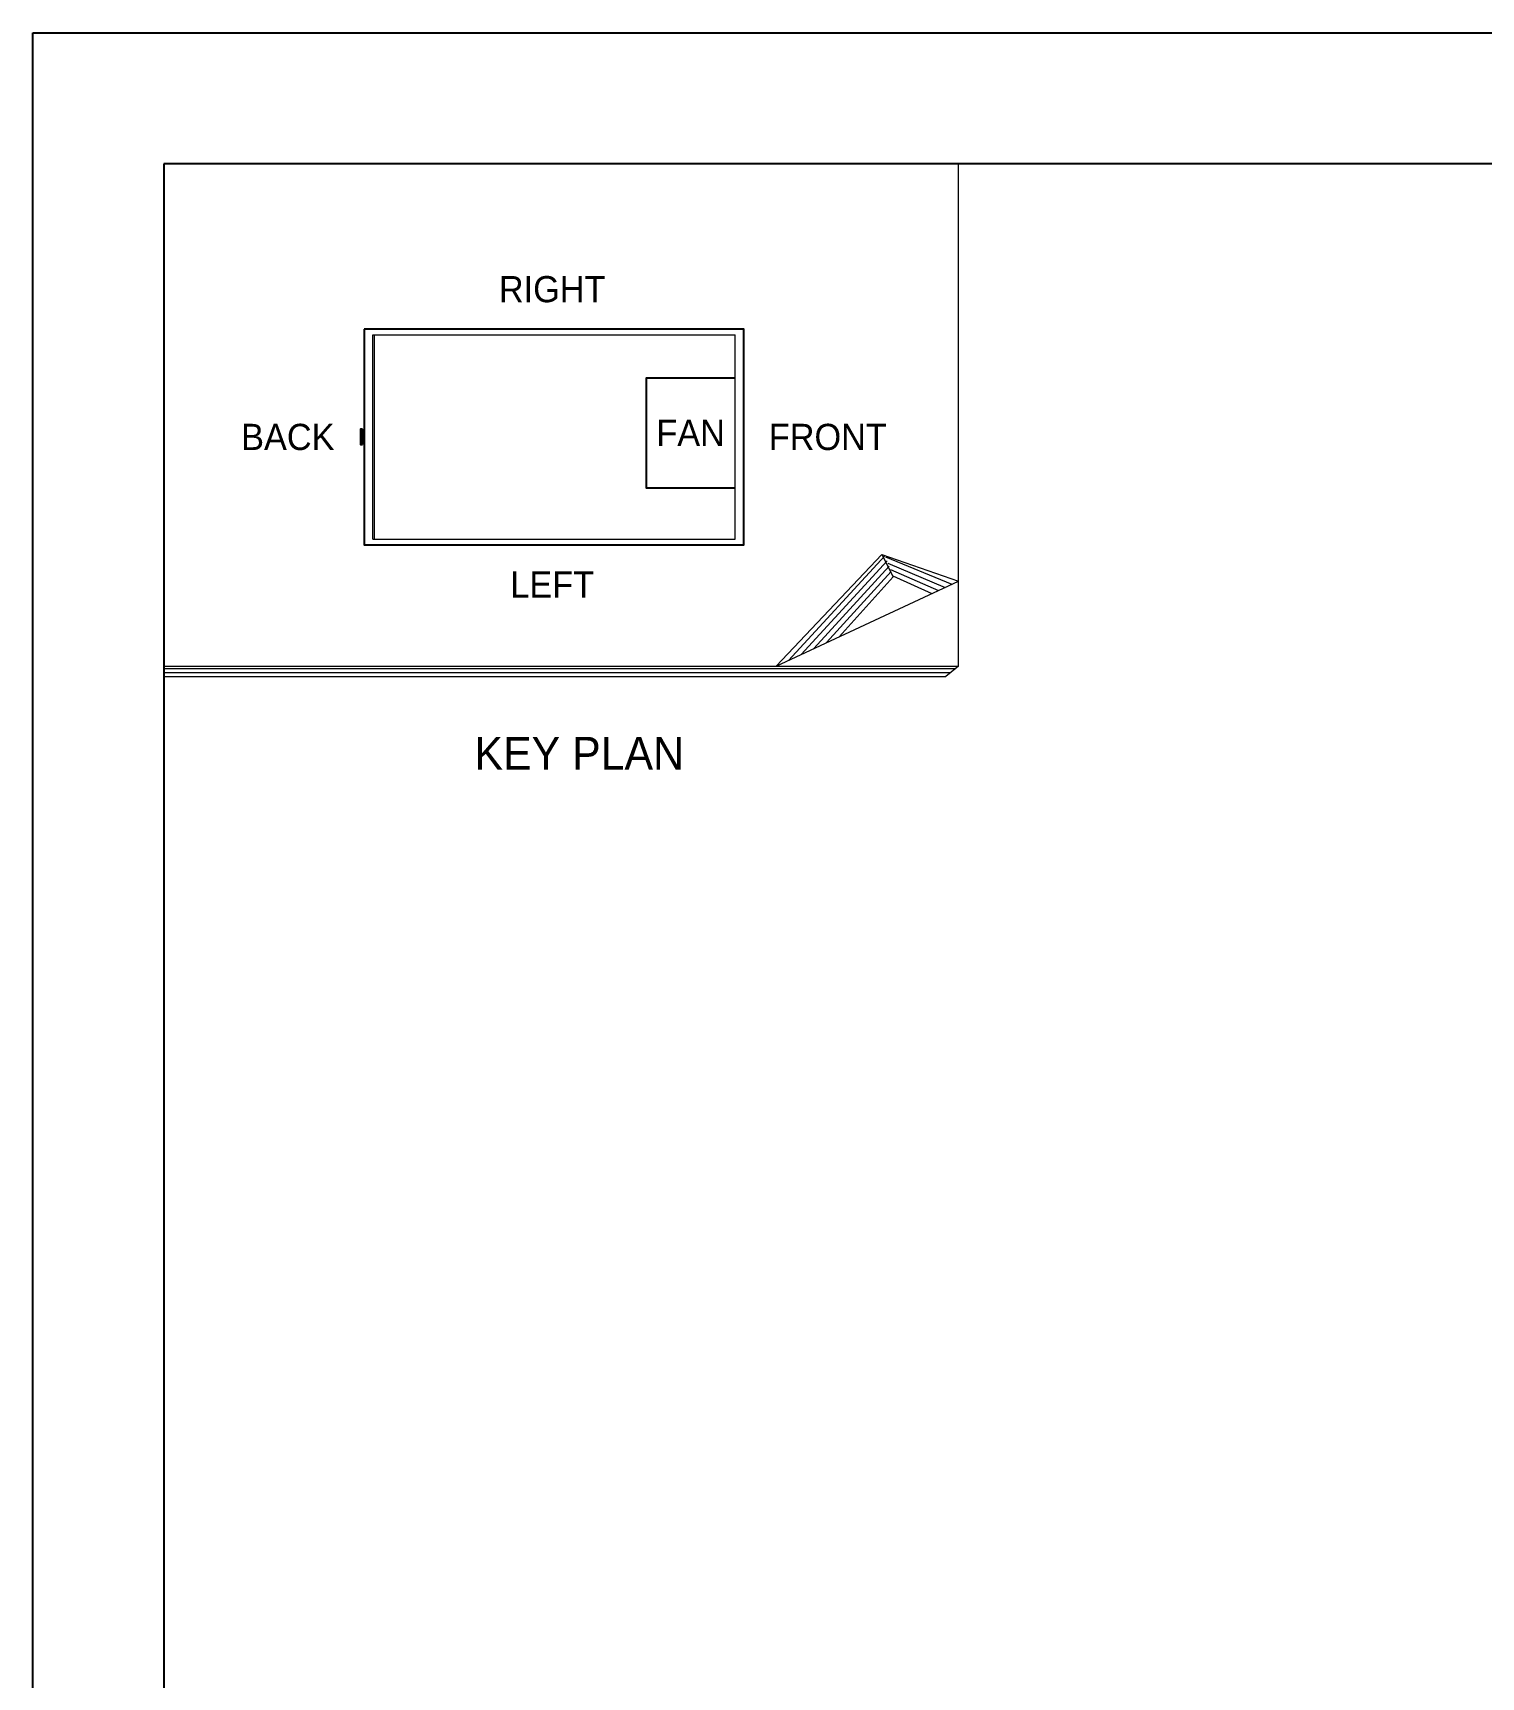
# Model space of a CAD drawing. Header units: millimetres. Extents: x 19537 to 50503, y 7619 to 29516.
# Drawn here: x 19537 to 27686, y 20263 to 29516 of the extents above; entities that cross this region are included whole.
import ezdxf
from ezdxf.enums import TextEntityAlignment as Align

# ---------------------------------------------------------------- set-up
doc = ezdxf.new("R2010")
doc.units = ezdxf.units.MM
for name, color, linetype in [('냉각탑', 4, 'Continuous'), ('냉각탑_box', 1, 'Continuous'), ('냉각탑_form', 1, 'Continuous'), ('냉각탑_text', 3, 'Continuous')]:
    doc.layers.add(name, color=color, linetype=linetype)
doc.styles.add('돋움', font='Dotum.ttf')

msp = doc.modelspace()

# ---------------------------------------------------------------- linework, layer by layer
at = {"layer": 'Defpoints'}
msp.add_lwpolyline([(19537.2, 29515.9), (50503, 29515.9), (50503, 7618.7), (19537.2, 7618.7)], close=True, dxfattribs=at)
at = {"layer": '냉각탑', "lineweight": 20, "ltscale": 30}
for p, q in [((21450.4, 26666.9), (21450.4, 27817.2)), ((21450.4, 27817.2), (23487.8, 27817.2)), ((21460.1, 26666.9), (21460.1, 27817.2)), ((23487.8, 26666.9), (23487.8, 27817.2)), ((21450.4, 26666.9), (23487.8, 26666.9))]:
    msp.add_line(p, q, dxfattribs=at)
at = {"layer": '냉각탑', "ltscale": 30}
msp.add_lwpolyline([(21401.9, 27848.7), (21401.9, 26635.4), (23537.5, 26635.4), (23537.5, 27848.7)], close=True, dxfattribs=at)
for points in [[(23487.8, 27573.4), (22988.7, 27573.4), (22988.3, 26955.8), (23487.8, 26955.8)], [(21392.7, 27285), (21380.4, 27285), (21380.4, 27199.1), (21392.7, 27199.1)], [(21386.5, 27285), (21386.5, 27199.1)], [(21392.7, 27199.1), (21392.7, 27285)]]:
    msp.add_lwpolyline(points, dxfattribs=at)
at = {"layer": '냉각탑_box', "lineweight": 20}
for p, q in [((24744.3, 25951.2), (24744.3, 28778.6)), ((23718.5, 25951.2), (24313.8, 26580.5)), ((23789.6, 25984.4), (24331.2, 26573.2)), ((24313.8, 26580.5), (24744.3, 26430.5)), ((24313.8, 26580.5), (24378.5, 26455.4)), ((24333.7, 26567.2), (24706.9, 26413)), ((23860.8, 26017.7), (24343.1, 26543.8)), ((23931.9, 26050.9), (24354.9, 26514.3)), ((24003.1, 26084.2), (24366.7, 26484.8)), ((24347.9, 26531.7), (24669.4, 26395.5)), ((24362.1, 26496.2), (24632, 26378)), ((23718.5, 25951.2), (24744.3, 26430.5)), ((24074.3, 26117.4), (24378.5, 26455.4)), ((24376.4, 26460.7), (24594.5, 26360.5)), ((20274.5, 25951.2), (24744.3, 25951.2)), ((20274.5, 25938.9), (24729.5, 25938.9)), ((20274.5, 25916.2), (24702.1, 25916.2)), ((24744.3, 25951.2), (24674.8, 25893.6)), ((20274.5, 25893.6), (24674.8, 25893.6))]:
    msp.add_line(p, q, dxfattribs=at)
at = {"layer": '냉각탑_form'}
msp.add_lwpolyline([(20274.5, 28778.6), (20274.5, 8356), (49765.7, 8356), (49765.7, 28778.6)], close=True, dxfattribs=at)

# ---------------------------------------------------------------- texts
at = {"layer": '냉각탑_text', "lineweight": 20, "style": '돋움'}
for s, height, p in [('RIGHT', 147.42, (22459.1, 28073.7)), ('BACK', 147.42, (20971.6, 27242.1)), ('FAN', 147.42, (23238, 27264.6)), ('FRONT', 147.42, (24009.9, 27242.1)), ('LEFT', 147.42, (22459.1, 26411.2)), ('KEY PLAN', 184.27, (22611.2, 25461.7))]:
    msp.add_text(s, height=height, dxfattribs=at).set_placement(p, align=Align.MIDDLE_CENTER)

doc.saveas('drawing.dxf')
